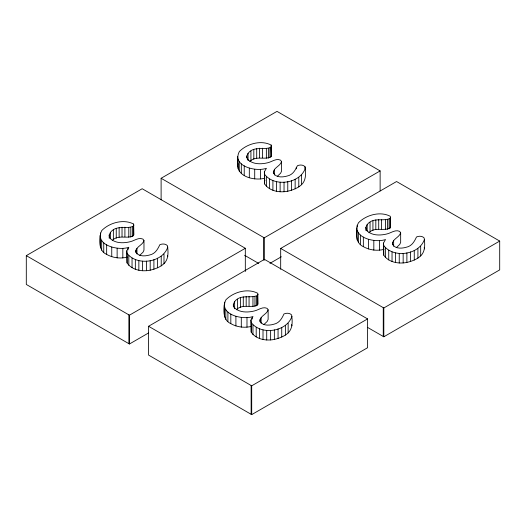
<?xml version="1.0" encoding="UTF-8"?>
<svg xmlns="http://www.w3.org/2000/svg" width="526" height="526" viewBox="0 0 526 526"><rect width="100%" height="100%" fill="white"/><g stroke="black" fill="none" stroke-linecap="round" stroke-linejoin="round"><path stroke-width="0.79" d="M133.874 225.095L133.433 226.127C126.418 229.592 116.601 224.457 110.473 232.334L109.198 235.063L109.697 237.903C114.767 243.525 123.314 243.406 130.113 241.743C134.248 240.875 138.594 237.022 142.947 239.106L143.973 240.553C142.71 245.248 135.853 246.589 135.721 251.744C138.016 256.741 145.031 256.346 149.509 255.025C155.104 253.946 157.688 249.344 159.805 244.741C162.218 243.63 165.624 243.617 167.472 245.747C168.3 251.829 168.787 258.996 163.987 263.684C160.18 267.201 155.157 268.996 150.199 270.193C142.066 271.824 131.987 270.219 127.055 262.934L126.779 250.849L128.831 247.259C118.869 251.066 94.029 245.346 101.774 230.533C109.493 222.636 123.617 218.744 133.637 224.063L133.874 234.701L133.433 235.733C127.114 239.277 118.021 234.215 112.209 240.54M271.442 146.123L271.008 147.155C263.986 150.62 254.17 145.478 248.048 153.362L246.766 156.09L247.266 158.931C252.335 164.553 260.883 164.434 267.681 162.771C271.817 161.903 276.163 158.043 280.516 160.134L281.541 161.574C280.279 166.269 273.421 167.616 273.29 172.771C275.585 177.768 282.6 177.374 287.078 176.052C292.673 174.974 295.257 170.371 297.374 165.762C299.787 164.651 303.193 164.645 305.047 166.775C305.869 172.857 306.356 180.024 301.556 184.711C297.755 188.223 292.726 190.024 287.768 191.221C279.635 192.851 269.555 191.247 264.624 183.955L264.348 171.877L266.399 168.287C256.438 172.094 231.598 166.374 239.343 151.56C247.062 143.657 261.185 139.771 271.206 145.091L271.442 155.729L271.008 156.755C264.683 160.298 255.59 155.242 249.778 161.567M258.036 294.336L257.595 295.369C250.573 298.834 240.757 293.699 234.635 301.576L233.353 304.304L233.853 307.145C238.922 312.766 247.47 312.648 254.268 310.984C258.404 310.123 262.75 306.264 267.103 308.354L268.128 309.794C266.866 314.489 260.008 315.837 259.877 320.985C262.172 325.982 269.187 325.587 273.665 324.266C279.26 323.188 281.844 318.585 283.961 313.983C286.374 312.871 289.78 312.858 291.634 314.989C292.456 321.077 292.943 328.237 288.143 332.925C284.342 336.443 279.313 338.238 274.355 339.434C266.222 341.065 256.142 339.461 251.211 332.176L250.935 320.091L252.986 316.501C243.025 320.308 218.185 314.587 225.93 299.774C233.649 291.877 247.772 287.985 257.793 293.311L258.036 303.943L257.595 304.975C251.27 308.519 242.177 303.456 236.365 309.781M390.562 217.343L390.121 218.375C383.106 221.84 373.289 216.699 367.168 224.576L365.886 227.311L366.385 230.151C371.455 235.773 380.002 235.655 386.801 233.991C390.936 233.123 395.282 229.264 399.635 231.355L400.661 232.794C399.398 237.489 392.541 238.837 392.409 243.992C394.704 248.989 401.719 248.588 406.197 247.266C411.792 246.194 414.376 241.592 416.493 236.983C418.906 235.872 422.312 235.865 424.166 237.995C424.988 244.077 425.475 251.244 420.675 255.932C416.868 259.443 411.845 261.244 406.887 262.435C398.754 264.072 388.675 262.461 383.743 255.176L383.467 243.091L385.519 239.508C375.557 243.314 350.717 237.588 358.462 222.781C366.181 214.878 380.305 210.992 390.325 216.311L390.562 226.943L390.121 227.975C383.802 231.519 374.709 226.463 368.897 232.781M264.9 178.156C254.985 181.036 235.964 176.874 238.054 163.586M167.801 247.056C162.593 262.691 136.905 266.36 127.055 253.328L126.779 250.849M305.376 168.083C300.168 183.719 274.473 187.381 264.624 174.356L264.348 171.877M291.963 316.304C286.755 331.939 261.06 335.601 251.211 322.57L250.935 320.091M424.489 239.304C419.288 254.939 393.593 258.601 383.743 245.576L383.467 243.091M264.348 181.477L264.953 180.201M139.725 255.347L143.052 252.171L143.973 250.152L143.973 240.553M277.294 176.374L280.621 173.199L281.541 171.18L281.541 161.574M263.881 324.595L267.208 321.412L268.128 319.4L268.128 309.794M396.413 247.595L399.74 244.419L400.661 242.401L400.661 232.794M148.628 332.919L129.435 344.004L26.3 284.454L26.3 255.643L142.184 188.735L245.32 248.285L245.32 271.495M161.114 199.887L161.114 178.275L277.005 111.374L380.134 170.917L380.134 190.925M26.3 255.643L129.435 315.186L245.32 248.285M161.114 178.275L264.249 237.824L380.134 170.917M280.68 269.24L280.68 248.436L396.565 181.529L499.7 241.072L499.7 269.884L383.816 336.791L367.694 327.481M148.562 326.271L264.446 259.364L367.582 318.914L367.582 347.725L251.698 414.626L148.562 355.083L148.562 326.271L251.698 385.814L367.582 318.914M269.937 263.348L281.311 256.78M280.68 248.436L383.816 307.98L499.7 241.072M100.039 235.563C99.375 242.427 99.164 251.172 106.66 254.42C112.906 257.924 120.395 258.891 127.331 257.135M356.733 227.811C356.063 234.668 355.852 243.42 363.348 246.668C369.594 250.166 377.083 251.139 384.019 249.377M224.201 304.804C223.53 311.668 223.32 320.413 230.815 323.661C237.062 327.165 244.551 328.132 251.487 326.376M244.597 255.288L258.746 263.454M424.166 247.595L424.489 248.91M291.634 324.595L291.963 325.903M167.472 255.353L167.801 256.662M271.442 155.729L271.206 145.091M420.675 246.326L420.675 255.932M417.914 248.555L417.914 258.154M414.264 250.429L414.264 260.035M410.589 251.855L410.589 261.461M406.887 252.835L406.887 262.435M403.159 253.361L403.159 262.967M399.247 253.414L399.247 263.02M395.539 252.921L395.539 262.527M393.645 240.638L393.645 246.24M392.593 242.394L392.593 244.794M392.034 251.888L392.034 261.494M390.121 218.375L390.121 227.975M389.076 219.237L389.076 228.843M388.734 250.31L388.734 259.916M387.498 219.783L387.498 229.389M385.486 219.861L385.486 229.468M385.499 247.976L385.499 257.582M383.743 245.576L383.743 255.176M383.816 307.98L383.816 336.791M383.257 307.657L383.257 336.469M381.593 219.414L381.593 229.02M379.516 240.579L379.516 250.185M378.713 219.401L378.713 229.007M375.82 219.875L375.82 229.474M373.822 240.533L373.822 250.133M372.934 220.821L372.934 230.427M370.048 222.248L370.048 231.854M368.437 239.356L368.437 248.962M367.168 224.576L367.168 230.98M365.886 227.311L365.886 230.513M363.348 237.062L363.348 246.668M360.435 235.037L360.435 244.643M358.357 232.821L358.357 242.427M357.174 225.2L357.174 226.798M357.128 230.414L357.128 240.014M305.047 166.775L305.047 168.373M301.556 175.105L301.556 184.711M298.794 177.334L298.794 186.94M296.289 167.209L296.289 168.813M295.145 179.208L295.145 188.814M291.47 180.635L291.47 190.241M288.143 323.326L288.143 332.925M287.768 181.615L287.768 191.221M285.381 325.548L285.381 335.154M284.04 182.141L284.04 191.747M281.732 327.428L281.732 337.028M280.128 182.193L280.128 191.799M278.057 328.855L278.057 338.455M276.42 181.7L276.42 191.306M274.526 169.418L274.526 175.02M274.355 329.828L274.355 339.434M273.474 171.174L273.474 173.573M272.915 180.668L272.915 190.274M271.008 147.155L271.008 156.755M270.627 330.361L270.627 339.96M269.956 148.016L269.956 157.622M269.614 179.09L269.614 188.696M268.385 148.569L268.385 158.168M266.715 330.407L266.715 340.013M266.366 148.641L266.366 158.247M266.38 176.762L266.38 186.362M264.624 174.356L264.624 183.955M264.249 237.824L264.249 260.232M263.697 237.502L263.697 259.91M263.007 329.92L263.007 339.52M262.474 148.194L262.474 157.8M261.113 317.638L261.113 323.24M260.396 169.365L260.396 178.965M260.061 319.394L260.061 321.794M259.594 148.181L259.594 157.787M259.502 328.888L259.502 338.488M257.595 295.369L257.595 304.975M256.701 148.654L256.701 158.26M256.543 296.237L256.543 305.836M256.201 327.31L256.201 336.916M254.972 296.782L254.972 306.388M254.709 169.313L254.709 178.912M253.815 149.601L253.815 159.207M252.953 296.861L252.953 306.467M252.967 324.976L252.967 334.582M252.145 317.54L252.145 319.137M251.698 385.814L251.698 414.626M251.211 322.57L251.211 332.176M251.139 385.499L251.139 414.31M250.928 151.028L250.928 160.634M249.317 168.136L249.317 177.742M249.061 296.414L249.061 306.014M248.048 153.362L248.048 160.561M246.983 317.579L246.983 327.185M246.766 156.09L246.766 157.688M246.181 296.401L246.181 306M244.228 165.841L244.228 175.447M243.288 296.868L243.288 306.474M241.316 163.823L241.316 173.422M241.296 317.526L241.296 327.133M240.402 297.821L240.402 307.427M239.238 161.607L239.238 171.206M238.008 159.194L238.008 168.8M237.614 156.59L237.614 166.19M237.522 299.248L237.522 308.847M235.904 316.356L235.904 325.956M234.635 301.576L234.635 308.775M233.353 304.304L233.353 306.711M230.815 314.061L230.815 323.661M227.903 312.036L227.903 321.642M225.825 309.821L225.825 319.427M224.641 302.194L224.641 304.6M224.595 307.408L224.595 317.014M163.987 254.078L163.987 263.684M161.226 256.307L161.226 265.913M157.576 258.187L157.576 267.787M153.901 259.614L153.901 269.213M150.199 260.587L150.199 270.193M146.471 261.113L146.471 270.719M142.559 261.166L142.559 270.772M138.851 260.679L138.851 270.279M136.957 248.39L136.957 253.992M135.905 250.152L135.905 252.552M135.346 259.64L135.346 269.246M133.637 224.063L133.637 225.667M133.433 226.127L133.433 235.733M132.388 226.995L132.388 236.595M132.046 258.069L132.046 267.668M130.81 227.541L130.81 237.141M129.435 315.186L129.435 344.004M128.877 314.87L128.877 343.682M128.798 227.62L128.798 237.219M128.811 255.735L128.811 265.341M127.982 248.292L127.982 249.896M127.055 253.328L127.055 262.934M124.905 227.166L124.905 236.772M122.828 248.338L122.828 257.937M122.025 227.153L122.025 236.759M119.132 227.626L119.132 237.233M117.134 248.285L117.134 257.891M116.246 228.58L116.246 238.179M113.36 230L113.36 239.606M111.749 247.108L111.749 256.714M110.473 232.334L110.473 238.738M109.198 235.063L109.198 238.265M106.66 244.814L106.66 254.42M103.747 242.795L103.747 252.401M101.669 240.579L101.669 250.179M100.486 232.952L100.486 234.557M100.433 238.166L100.433 247.772"/></g></svg>
